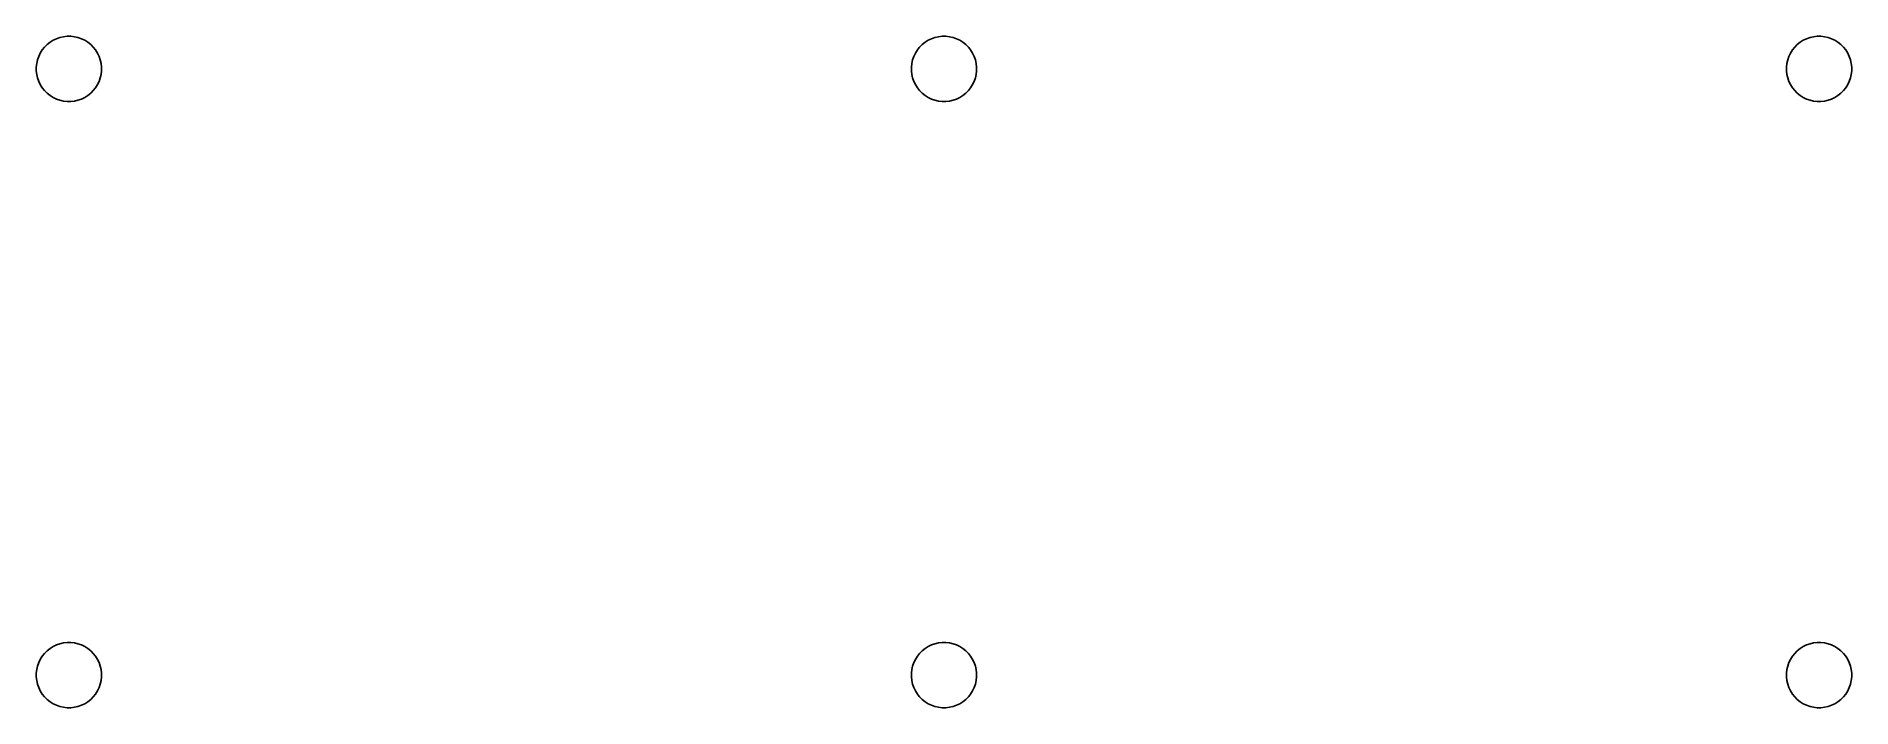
# Model space of a CAD drawing. Header units: millimetres. Extents: x 27 to 183, y -122 to -64.
import ezdxf

# ---------------------------------------------------------------- set-up
doc = ezdxf.new("R2010")
doc.units = ezdxf.units.MM
doc.layers.add('BLACK', color=250, linetype='CONTINUOUS')

msp = doc.modelspace()

# ---------------------------------------------------------------- linework, layer by layer
at = {"layer": 'BLACK', "linetype": 'CONTINUOUS'}
for p, q in [((27.71643, -65.37972), (27.912202, -65.13423)), ((27.912202, -65.13423), (28.13423, -64.912202)), ((28.13423, -64.912202), (28.37972, -64.71643)), ((28.37972, -64.71643), (28.645587, -64.549374)), ((28.645587, -64.549374), (28.928486, -64.413137)), ((28.928486, -64.413137), (29.224861, -64.309431)), ((29.224861, -64.309431), (29.530983, -64.239561)), ((29.530983, -64.239561), (29.843003, -64.204405)), ((29.843003, -64.204405), (30.156997, -64.204405)), ((30.156997, -64.204405), (30.469017, -64.239561)), ((30.469017, -64.239561), (30.775139, -64.309431)), ((30.775139, -64.309431), (31.071514, -64.413137)), ((31.071514, -64.413137), (31.354413, -64.549374)), ((31.354413, -64.549374), (31.62028, -64.71643)), ((31.62028, -64.71643), (31.86577, -64.912202)), ((31.86577, -64.912202), (32.087798, -65.13423)), ((32.087798, -65.13423), (32.28357, -65.37972)), ((102.71643, -65.37972), (102.912202, -65.13423)), ((102.912202, -65.13423), (103.13423, -64.912202)), ((103.13423, -64.912202), (103.37972, -64.71643)), ((103.37972, -64.71643), (103.645587, -64.549374)), ((103.645587, -64.549374), (103.928486, -64.413137)), ((103.928486, -64.413137), (104.224861, -64.309431)), ((104.224861, -64.309431), (104.530983, -64.239561)), ((104.530983, -64.239561), (104.843003, -64.204405)), ((104.843003, -64.204405), (105.156997, -64.204405)), ((105.156997, -64.204405), (105.469017, -64.239561)), ((105.469017, -64.239561), (105.775139, -64.309431)), ((105.775139, -64.309431), (106.071514, -64.413137)), ((106.071514, -64.413137), (106.354413, -64.549374)), ((106.354413, -64.549374), (106.62028, -64.71643)), ((106.62028, -64.71643), (106.86577, -64.912202)), ((106.86577, -64.912202), (107.087798, -65.13423)), ((107.087798, -65.13423), (107.28357, -65.37972)), ((177.71643, -65.37972), (177.912202, -65.13423)), ((177.912202, -65.13423), (178.13423, -64.912202)), ((178.13423, -64.912202), (178.37972, -64.71643)), ((178.37972, -64.71643), (178.645587, -64.549374)), ((178.645587, -64.549374), (178.928486, -64.413137)), ((178.928486, -64.413137), (179.224861, -64.309431)), ((179.224861, -64.309431), (179.530983, -64.239561)), ((179.530983, -64.239561), (179.843003, -64.204405)), ((179.843003, -64.204405), (180.156997, -64.204405)), ((180.156997, -64.204405), (180.469017, -64.239561)), ((180.469017, -64.239561), (180.775139, -64.309431)), ((180.775139, -64.309431), (181.071514, -64.413137)), ((181.071514, -64.413137), (181.354413, -64.549374)), ((181.354413, -64.549374), (181.62028, -64.71643)), ((181.62028, -64.71643), (181.86577, -64.912202)), ((181.86577, -64.912202), (182.087798, -65.13423)), ((182.087798, -65.13423), (182.28357, -65.37972)), ((27.204405, -66.843003), (27.239561, -66.530983)), ((27.204405, -67.156997), (27.204405, -66.843003)), ((27.239561, -66.530983), (27.309431, -66.224861)), ((27.309431, -66.224861), (27.413137, -65.928486)), ((27.413137, -65.928486), (27.549374, -65.645587)), ((27.549374, -65.645587), (27.71643, -65.37972)), ((32.28357, -65.37972), (32.450626, -65.645587)), ((32.450626, -65.645587), (32.586863, -65.928486)), ((32.586863, -65.928486), (32.690569, -66.224861)), ((32.690569, -66.224861), (32.760439, -66.530983)), ((32.760439, -66.530983), (32.795595, -66.843003)), ((32.795595, -66.843003), (32.795595, -67.156997)), ((102.204405, -66.843003), (102.239561, -66.530983)), ((102.204405, -67.156997), (102.204405, -66.843003)), ((102.239561, -66.530983), (102.309431, -66.224861)), ((102.309431, -66.224861), (102.413137, -65.928486)), ((102.413137, -65.928486), (102.549374, -65.645587)), ((102.549374, -65.645587), (102.71643, -65.37972)), ((107.28357, -65.37972), (107.450626, -65.645587)), ((107.450626, -65.645587), (107.586863, -65.928486)), ((107.586863, -65.928486), (107.690569, -66.224861)), ((107.690569, -66.224861), (107.760439, -66.530983)), ((107.760439, -66.530983), (107.795595, -66.843003)), ((107.795595, -66.843003), (107.795595, -67.156997)), ((177.204405, -66.843003), (177.239561, -66.530983)), ((177.204405, -67.156997), (177.204405, -66.843003)), ((177.239561, -66.530983), (177.309431, -66.224861)), ((177.309431, -66.224861), (177.413137, -65.928486)), ((177.413137, -65.928486), (177.549374, -65.645587)), ((177.549374, -65.645587), (177.71643, -65.37972)), ((182.28357, -65.37972), (182.450626, -65.645587)), ((182.450626, -65.645587), (182.586863, -65.928486)), ((182.586863, -65.928486), (182.690569, -66.224861)), ((182.690569, -66.224861), (182.760439, -66.530983)), ((182.760439, -66.530983), (182.795595, -66.843003)), ((182.795595, -66.843003), (182.795595, -67.156997)), ((27.239561, -67.469017), (27.204405, -67.156997)), ((27.309431, -67.775139), (27.239561, -67.469017)), ((27.413137, -68.071514), (27.309431, -67.775139)), ((27.549374, -68.354413), (27.413137, -68.071514)), ((27.71643, -68.62028), (27.549374, -68.354413)), ((32.450626, -68.354413), (32.28357, -68.62028)), ((32.586863, -68.071514), (32.450626, -68.354413)), ((32.690569, -67.775139), (32.586863, -68.071514)), ((32.760439, -67.469017), (32.690569, -67.775139)), ((32.795595, -67.156997), (32.760439, -67.469017)), ((102.239561, -67.469017), (102.204405, -67.156997)), ((102.309431, -67.775139), (102.239561, -67.469017)), ((102.413137, -68.071514), (102.309431, -67.775139)), ((102.549374, -68.354413), (102.413137, -68.071514)), ((102.71643, -68.62028), (102.549374, -68.354413)), ((107.450626, -68.354413), (107.28357, -68.62028)), ((107.586863, -68.071514), (107.450626, -68.354413)), ((107.690569, -67.775139), (107.586863, -68.071514)), ((107.760439, -67.469017), (107.690569, -67.775139)), ((107.795595, -67.156997), (107.760439, -67.469017)), ((177.239561, -67.469017), (177.204405, -67.156997)), ((177.309431, -67.775139), (177.239561, -67.469017)), ((177.413137, -68.071514), (177.309431, -67.775139)), ((177.549374, -68.354413), (177.413137, -68.071514)), ((177.71643, -68.62028), (177.549374, -68.354413)), ((182.450626, -68.354413), (182.28357, -68.62028)), ((182.586863, -68.071514), (182.450626, -68.354413)), ((182.690569, -67.775139), (182.586863, -68.071514)), ((182.760439, -67.469017), (182.690569, -67.775139)), ((182.795595, -67.156997), (182.760439, -67.469017)), ((27.912202, -68.86577), (27.71643, -68.62028)), ((28.13423, -69.087798), (27.912202, -68.86577)), ((28.37972, -69.28357), (28.13423, -69.087798)), ((28.645587, -69.450626), (28.37972, -69.28357)), ((28.928486, -69.586863), (28.645587, -69.450626)), ((29.224861, -69.690569), (28.928486, -69.586863)), ((29.530983, -69.760439), (29.224861, -69.690569)), ((29.843003, -69.795595), (29.530983, -69.760439)), ((30.156997, -69.795595), (29.843003, -69.795595)), ((30.469017, -69.760439), (30.156997, -69.795595)), ((30.775139, -69.690569), (30.469017, -69.760439)), ((31.071514, -69.586863), (30.775139, -69.690569)), ((31.354413, -69.450626), (31.071514, -69.586863)), ((31.62028, -69.28357), (31.354413, -69.450626)), ((31.86577, -69.087798), (31.62028, -69.28357)), ((32.087798, -68.86577), (31.86577, -69.087798)), ((32.28357, -68.62028), (32.087798, -68.86577)), ((102.912202, -68.86577), (102.71643, -68.62028)), ((103.13423, -69.087798), (102.912202, -68.86577)), ((103.37972, -69.28357), (103.13423, -69.087798)), ((103.645587, -69.450626), (103.37972, -69.28357)), ((103.928486, -69.586863), (103.645587, -69.450626)), ((104.224861, -69.690569), (103.928486, -69.586863)), ((104.530983, -69.760439), (104.224861, -69.690569)), ((104.843003, -69.795595), (104.530983, -69.760439)), ((105.156997, -69.795595), (104.843003, -69.795595)), ((105.469017, -69.760439), (105.156997, -69.795595)), ((105.775139, -69.690569), (105.469017, -69.760439)), ((106.071514, -69.586863), (105.775139, -69.690569)), ((106.354413, -69.450626), (106.071514, -69.586863)), ((106.62028, -69.28357), (106.354413, -69.450626)), ((106.86577, -69.087798), (106.62028, -69.28357)), ((107.087798, -68.86577), (106.86577, -69.087798)), ((107.28357, -68.62028), (107.087798, -68.86577)), ((177.912202, -68.86577), (177.71643, -68.62028)), ((178.13423, -69.087798), (177.912202, -68.86577)), ((178.37972, -69.28357), (178.13423, -69.087798)), ((178.645587, -69.450626), (178.37972, -69.28357)), ((178.928486, -69.586863), (178.645587, -69.450626)), ((179.224861, -69.690569), (178.928486, -69.586863)), ((179.530983, -69.760439), (179.224861, -69.690569)), ((179.843003, -69.795595), (179.530983, -69.760439)), ((180.156997, -69.795595), (179.843003, -69.795595)), ((180.469017, -69.760439), (180.156997, -69.795595)), ((180.775139, -69.690569), (180.469017, -69.760439)), ((181.071514, -69.586863), (180.775139, -69.690569)), ((181.354413, -69.450626), (181.071514, -69.586863)), ((181.62028, -69.28357), (181.354413, -69.450626)), ((181.86577, -69.087798), (181.62028, -69.28357)), ((182.087798, -68.86577), (181.86577, -69.087798)), ((182.28357, -68.62028), (182.087798, -68.86577)), ((28.37972, -116.71643), (28.645587, -116.549374)), ((28.645587, -116.549374), (28.928486, -116.413137)), ((28.928486, -116.413137), (29.224861, -116.309431)), ((29.224861, -116.309431), (29.530983, -116.239561)), ((29.530983, -116.239561), (29.843003, -116.204405)), ((29.843003, -116.204405), (30.156997, -116.204405)), ((30.156997, -116.204405), (30.469017, -116.239561)), ((30.469017, -116.239561), (30.775139, -116.309431)), ((30.775139, -116.309431), (31.071514, -116.413137)), ((31.071514, -116.413137), (31.354413, -116.549374)), ((31.354413, -116.549374), (31.62028, -116.71643)), ((103.37972, -116.71643), (103.645587, -116.549374)), ((103.645587, -116.549374), (103.928486, -116.413137)), ((103.928486, -116.413137), (104.224861, -116.309431)), ((104.224861, -116.309431), (104.530983, -116.239561)), ((104.530983, -116.239561), (104.843003, -116.204405)), ((104.843003, -116.204405), (105.156997, -116.204405)), ((105.156997, -116.204405), (105.469017, -116.239561)), ((105.469017, -116.239561), (105.775139, -116.309431)), ((105.775139, -116.309431), (106.071514, -116.413137)), ((106.071514, -116.413137), (106.354413, -116.549374)), ((106.354413, -116.549374), (106.62028, -116.71643)), ((178.37972, -116.71643), (178.645587, -116.549374)), ((178.645587, -116.549374), (178.928486, -116.413137)), ((178.928486, -116.413137), (179.224861, -116.309431)), ((179.224861, -116.309431), (179.530983, -116.239561)), ((179.530983, -116.239561), (179.843003, -116.204405)), ((179.843003, -116.204405), (180.156997, -116.204405)), ((180.156997, -116.204405), (180.469017, -116.239561)), ((180.469017, -116.239561), (180.775139, -116.309431)), ((180.775139, -116.309431), (181.071514, -116.413137)), ((181.071514, -116.413137), (181.354413, -116.549374)), ((181.354413, -116.549374), (181.62028, -116.71643)), ((27.239561, -118.530983), (27.309431, -118.224861)), ((27.309431, -118.224861), (27.413137, -117.928486)), ((27.413137, -117.928486), (27.549374, -117.645587)), ((27.549374, -117.645587), (27.71643, -117.37972)), ((27.71643, -117.37972), (27.912202, -117.13423)), ((27.912202, -117.13423), (28.13423, -116.912202)), ((28.13423, -116.912202), (28.37972, -116.71643)), ((31.62028, -116.71643), (31.86577, -116.912202)), ((31.86577, -116.912202), (32.087798, -117.13423)), ((32.087798, -117.13423), (32.28357, -117.37972)), ((32.28357, -117.37972), (32.450626, -117.645587)), ((32.450626, -117.645587), (32.586863, -117.928486)), ((32.586863, -117.928486), (32.690569, -118.224861)), ((32.690569, -118.224861), (32.760439, -118.530983)), ((102.239561, -118.530983), (102.309431, -118.224861)), ((102.309431, -118.224861), (102.413137, -117.928486)), ((102.413137, -117.928486), (102.549374, -117.645587)), ((102.549374, -117.645587), (102.71643, -117.37972)), ((102.71643, -117.37972), (102.912202, -117.13423)), ((102.912202, -117.13423), (103.13423, -116.912202)), ((103.13423, -116.912202), (103.37972, -116.71643)), ((106.62028, -116.71643), (106.86577, -116.912202)), ((106.86577, -116.912202), (107.087798, -117.13423)), ((107.087798, -117.13423), (107.28357, -117.37972)), ((107.28357, -117.37972), (107.450626, -117.645587)), ((107.450626, -117.645587), (107.586863, -117.928486)), ((107.586863, -117.928486), (107.690569, -118.224861)), ((107.690569, -118.224861), (107.760439, -118.530983)), ((177.239561, -118.530983), (177.309431, -118.224861)), ((177.309431, -118.224861), (177.413137, -117.928486)), ((177.413137, -117.928486), (177.549374, -117.645587)), ((177.549374, -117.645587), (177.71643, -117.37972)), ((177.71643, -117.37972), (177.912202, -117.13423)), ((177.912202, -117.13423), (178.13423, -116.912202)), ((178.13423, -116.912202), (178.37972, -116.71643)), ((181.62028, -116.71643), (181.86577, -116.912202)), ((181.86577, -116.912202), (182.087798, -117.13423)), ((182.087798, -117.13423), (182.28357, -117.37972)), ((182.28357, -117.37972), (182.450626, -117.645587)), ((182.450626, -117.645587), (182.586863, -117.928486)), ((182.586863, -117.928486), (182.690569, -118.224861)), ((182.690569, -118.224861), (182.760439, -118.530983)), ((27.204405, -118.843003), (27.239561, -118.530983)), ((27.204405, -119.156997), (27.204405, -118.843003)), ((27.239561, -119.469017), (27.204405, -119.156997)), ((27.309431, -119.775139), (27.239561, -119.469017)), ((27.413137, -120.071514), (27.309431, -119.775139)), ((32.690569, -119.775139), (32.586863, -120.071514)), ((32.760439, -119.469017), (32.690569, -119.775139)), ((32.760439, -118.530983), (32.795595, -118.843003)), ((32.795595, -119.156997), (32.760439, -119.469017)), ((32.795595, -118.843003), (32.795595, -119.156997)), ((102.204405, -118.843003), (102.239561, -118.530983)), ((102.204405, -119.156997), (102.204405, -118.843003)), ((102.239561, -119.469017), (102.204405, -119.156997)), ((102.309431, -119.775139), (102.239561, -119.469017)), ((102.413137, -120.071514), (102.309431, -119.775139)), ((107.690569, -119.775139), (107.586863, -120.071514)), ((107.760439, -119.469017), (107.690569, -119.775139)), ((107.760439, -118.530983), (107.795595, -118.843003)), ((107.795595, -119.156997), (107.760439, -119.469017)), ((107.795595, -118.843003), (107.795595, -119.156997)), ((177.204405, -118.843003), (177.239561, -118.530983)), ((177.204405, -119.156997), (177.204405, -118.843003)), ((177.239561, -119.469017), (177.204405, -119.156997)), ((177.309431, -119.775139), (177.239561, -119.469017)), ((177.413137, -120.071514), (177.309431, -119.775139)), ((182.690569, -119.775139), (182.586863, -120.071514)), ((182.760439, -119.469017), (182.690569, -119.775139)), ((182.760439, -118.530983), (182.795595, -118.843003)), ((182.795595, -119.156997), (182.760439, -119.469017)), ((182.795595, -118.843003), (182.795595, -119.156997)), ((27.549374, -120.354413), (27.413137, -120.071514)), ((27.71643, -120.62028), (27.549374, -120.354413)), ((27.912202, -120.86577), (27.71643, -120.62028)), ((28.13423, -121.087798), (27.912202, -120.86577)), ((28.37972, -121.28357), (28.13423, -121.087798)), ((28.645587, -121.450626), (28.37972, -121.28357)), ((31.62028, -121.28357), (31.354413, -121.450626)), ((31.86577, -121.087798), (31.62028, -121.28357)), ((32.087798, -120.86577), (31.86577, -121.087798)), ((32.28357, -120.62028), (32.087798, -120.86577)), ((32.450626, -120.354413), (32.28357, -120.62028)), ((32.586863, -120.071514), (32.450626, -120.354413)), ((102.549374, -120.354413), (102.413137, -120.071514)), ((102.71643, -120.62028), (102.549374, -120.354413)), ((102.912202, -120.86577), (102.71643, -120.62028)), ((103.13423, -121.087798), (102.912202, -120.86577)), ((103.37972, -121.28357), (103.13423, -121.087798)), ((103.645587, -121.450626), (103.37972, -121.28357)), ((106.62028, -121.28357), (106.354413, -121.450626)), ((106.86577, -121.087798), (106.62028, -121.28357)), ((107.087798, -120.86577), (106.86577, -121.087798)), ((107.28357, -120.62028), (107.087798, -120.86577)), ((107.450626, -120.354413), (107.28357, -120.62028)), ((107.586863, -120.071514), (107.450626, -120.354413)), ((177.549374, -120.354413), (177.413137, -120.071514)), ((177.71643, -120.62028), (177.549374, -120.354413)), ((177.912202, -120.86577), (177.71643, -120.62028)), ((178.13423, -121.087798), (177.912202, -120.86577)), ((178.37972, -121.28357), (178.13423, -121.087798)), ((178.645587, -121.450626), (178.37972, -121.28357)), ((181.62028, -121.28357), (181.354413, -121.450626)), ((181.86577, -121.087798), (181.62028, -121.28357)), ((182.087798, -120.86577), (181.86577, -121.087798)), ((182.28357, -120.62028), (182.087798, -120.86577)), ((182.450626, -120.354413), (182.28357, -120.62028)), ((182.586863, -120.071514), (182.450626, -120.354413)), ((28.928486, -121.586863), (28.645587, -121.450626)), ((29.224861, -121.690569), (28.928486, -121.586863)), ((29.530983, -121.760439), (29.224861, -121.690569)), ((29.843003, -121.795595), (29.530983, -121.760439)), ((30.156997, -121.795595), (29.843003, -121.795595)), ((30.469017, -121.760439), (30.156997, -121.795595)), ((30.775139, -121.690569), (30.469017, -121.760439)), ((31.071514, -121.586863), (30.775139, -121.690569)), ((31.354413, -121.450626), (31.071514, -121.586863)), ((103.928486, -121.586863), (103.645587, -121.450626)), ((104.224861, -121.690569), (103.928486, -121.586863)), ((104.530983, -121.760439), (104.224861, -121.690569)), ((104.843003, -121.795595), (104.530983, -121.760439)), ((105.156997, -121.795595), (104.843003, -121.795595)), ((105.469017, -121.760439), (105.156997, -121.795595)), ((105.775139, -121.690569), (105.469017, -121.760439)), ((106.071514, -121.586863), (105.775139, -121.690569)), ((106.354413, -121.450626), (106.071514, -121.586863)), ((178.928486, -121.586863), (178.645587, -121.450626)), ((179.224861, -121.690569), (178.928486, -121.586863)), ((179.530983, -121.760439), (179.224861, -121.690569)), ((179.843003, -121.795595), (179.530983, -121.760439)), ((180.156997, -121.795595), (179.843003, -121.795595)), ((180.469017, -121.760439), (180.156997, -121.795595)), ((180.775139, -121.690569), (180.469017, -121.760439)), ((181.071514, -121.586863), (180.775139, -121.690569)), ((181.354413, -121.450626), (181.071514, -121.586863))]:
    msp.add_line(p, q, dxfattribs=at)

doc.saveas('drawing.dxf')
